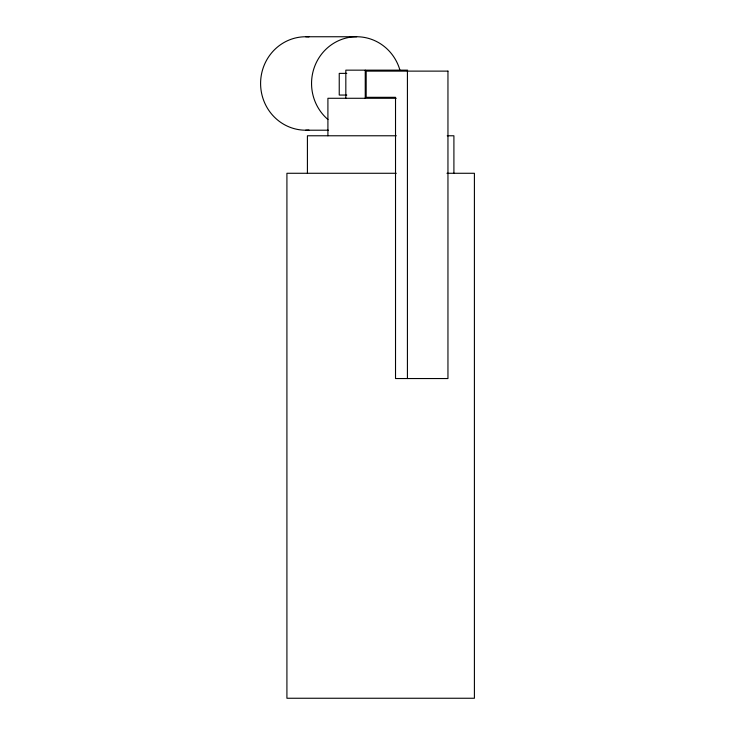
<?xml version="1.0" encoding="UTF-8"?>
<svg xmlns="http://www.w3.org/2000/svg" width="735" height="735" viewBox="0 0 735 735"><rect width="100%" height="100%" fill="white"/><g stroke="black" fill="none" stroke-linecap="round" stroke-linejoin="round"><path stroke-width="1.1" d="M305.723 36.75L356.677 36.75M407.64 70.156L345.827 70.156L345.827 98.279M346.791 73.381L339.239 73.381L339.239 95.054L346.791 95.054M396.183 98.279L327.911 98.279L327.911 135.773M305.723 130.205L328.37 130.205M396.275 135.773L307.414 135.773L307.414 173.276M447.229 135.773L453.908 135.773L453.908 173.276M396.275 173.276L286.916 173.276L286.916 698.25L474.406 698.25L474.406 173.276L446.954 173.276M407.42 71.12L407.42 378.543M365.24 70.156L365.24 98.279M327.939 119.502A46.728 45.129 -90 0 1 331.834 44.467A46.728 45.129 -90 0 1 399.987 70.321M308.93 130.086A46.728 45.129 90 0 1 260.594 83.478A46.728 45.129 90 0 1 308.93 36.869M447.955 71.12L366.177 71.12L366.177 97.314L395.522 97.314L395.522 378.543L447.955 378.543L447.955 71.12"/></g></svg>
